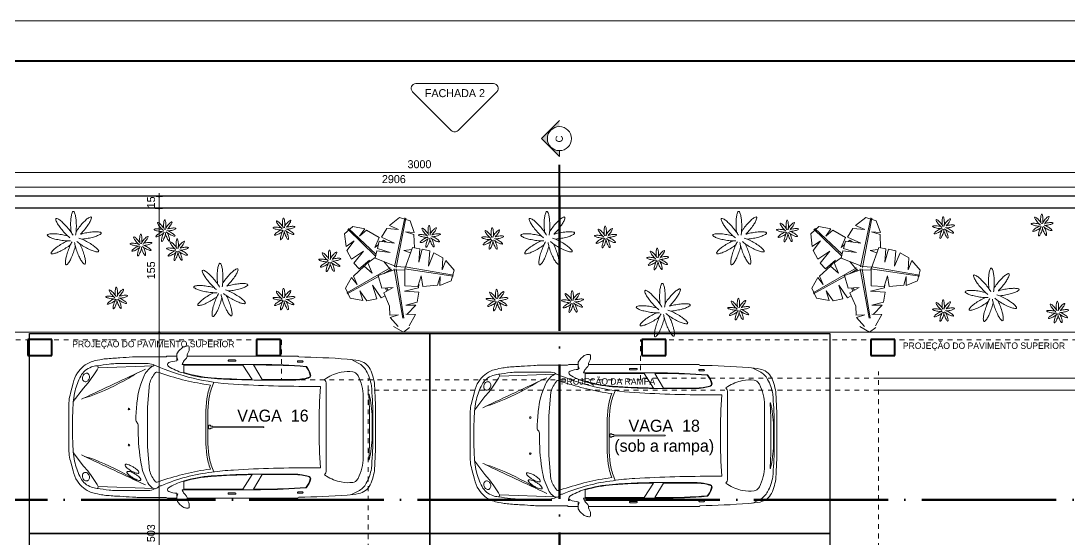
# Model space of a CAD drawing. Header units: millimetres. Extents: x 13204 to 24802, y 21209 to 40694.
# Drawn here: x 14949 to 16259, y 33780 to 34428 of the extents above; entities that cross this region are included whole.
import ezdxf

# ---------------------------------------------------------------- set-up
doc = ezdxf.new("R2010")
doc.units = ezdxf.units.MM
for name, pattern in [('ACAD_ISO04W100', [30, 24, -3, 0, -3]), ('ACAD_ISO12W100', [21, 12, -3, 0, -3, 0, -3]), ('CACHE', [0.24, 0.12, -0.12])]:
    doc.linetypes.add(name, pattern=pattern)
for name, color, linetype, lineweight in [('COTAS', 30, 'Continuous', 5), ('Esquadrias', 2, 'Continuous', 20), ('Linha Corte', 7, 'Continuous', 70), ('PAREDE', 1, 'Continuous', 40), ('Paredes', 1, 'Continuous', 40), ('PISO', 5, 'Continuous', 5), ('PROJEÇÃO', 190, 'CACHE', 0), ('TEXTO', 4, 'Continuous', 5), ('Vegetação', 3, 'Continuous', 5), ('Veiculos e pessoas', 245, 'Continuous', 0)]:
    doc.layers.add(name, color=color, linetype=linetype, lineweight=lineweight)
for name, color, linetype in [('EIXO', 1, 'Continuous'), ('HACHURAS', 8, 'Continuous'), ('PISOPEITORIL', 7, 'Continuous')]:
    doc.layers.add(name, color=color, linetype=linetype)
doc.styles.add('LANA', font='stylu.ttf')
doc.dimstyles.new('COTA 50', dxfattribs={"dimscale": 0, "dimtxt": 10, "dimasz": 0.5, "dimexe": 1.25, "dimexo": 5, "dimgap": 5, "dimtad": 1, "dimdec": 0, "dimtxsty": 'LANA', "dimblk": 'cota', "dimcen": 2.5, "dimse2": 1, "dimclrd": 256, "dimclre": 256, "dimclrt": 256, "dimaunit": 1, "dimadec": 0, "dimazin": 0, "dimtfac": 1, "dimtdec": 0, "dimtmove": 0, "dimatfit": 3, "dimldrblk": 'DOTSMALL', "dimfxl": 5, "dimfxlon": 1, "dimtzin": 9, "dimlwd": -1, "dimlwe": -1, "dimarcsym": 0})

# ---------------------------------------------------------------- blocks, each defined once
blk = doc.blocks.new('P20X30V')
at = {"layer": 'Paredes'}
for p, q in [((0.1, 0.15), (-0.1, 0.15)), ((-0.1, 0.15), (-0.1, -0.15)), ((0.1, -0.15), (0.1, 0.15)), ((-0.1, -0.15), (0.1, -0.15)), ((0.035, -0.15), (0.035, -0.15))]:
    blk.add_line(p, q, dxfattribs=at)
blk = doc.blocks.new('Peugeot 206_t')
at = {"layer": 'Veiculos e pessoas', "color": 8}
for points in [[(3835, 1015), (3835, 783, -0.068966), (3813, 592), (3781, 468, -0.08249), (3726, 338, -0.160706), (3553, 198, -0.016622), (3477, 178), (3445, 173, -0.03121), (3372, 161, -0.00992), (3194, 149, 0.004598), (3039, 139, -0.014104), (2957, 135), (2619, 135, -0.206434), (2599, 126), (2484, 126), (2484, 113, -0.153309), (2476, 86, -0.079107), (2408, 16, -0.110295), (2385, 6, -0.092051), (2341, 0, -0.257639), (2329, 10), (2329, 44, -0.107753), (2333, 66), (2351, 100, 0.083497), (2355, 126), (973, 126, 0.359533), (961, 137, -0.014638), (356, 165, -0.0246), (211, 183, -0.243001), (68, 292, -0.08579), (12, 494, -0.009439), (0, 845), (0, 1015), (0, 1184, -0.009439), (12, 1535, -0.08579), (68, 1737, -0.243001), (211, 1846, -0.0246), (356, 1864, -0.014638), (961, 1892, 0.359533), (973, 1903), (2355, 1903, 0.083497), (2351, 1929), (2333, 1963, -0.107753), (2329, 1985), (2329, 2019, -0.257639), (2341, 2029, -0.092051), (2385, 2023, -0.110295), (2408, 2014, -0.079107), (2476, 1943, -0.153309), (2484, 1916), (2484, 1903), (2599, 1903, -0.206434), (2619, 1894), (2957, 1894, -0.014104), (3039, 1891, 0.004598), (3194, 1880, -0.00992), (3372, 1868, -0.03121), (3445, 1856), (3477, 1851, -0.016622), (3553, 1831, -0.160706), (3726, 1691, -0.08249), (3781, 1562), (3813, 1437, -0.068966), (3835, 1247)], [(915, 1842, 1), (915, 1825), (967, 1825, 1.000593), (967, 1842)], [(1833, 1854), (1754, 1854, 1), (1754, 1837), (1833, 1837, 1.000593)], [(2484, 1903, -0.138412), (2470, 1850, 0.138412)], [(156, 1015), (156, 632, 0.058222), (172, 501, 0.061807), (219, 373, 0.120658), (252, 336, 0.121137), (285, 323, 0.081799), (429, 328, 0.093676), (615, 403), (638, 418, -0.181036), (617, 475), (617, 1015), (617, 1554, -0.181036), (638, 1611), (615, 1626, 0.093676), (429, 1701, 0.081799), (285, 1706, 0.121137), (252, 1693, 0.120658), (219, 1656, 0.061807), (172, 1529, 0.058222), (156, 1397)], [(873, 1769, 0.19445), (868, 1766, 0.136059), (817, 1660, 0.272019), (823, 1644, 0.10304), (842, 1634, 0.03003), (920, 1616, 0.038968), (1024, 1608), (1417, 1608), (1527, 1791), (1437, 1791, 0.020123)], [(1544, 1609, 0.015707), (2053, 1631, 0.053543), (2395, 1695), (2395, 1790), (1660, 1790)], [(3588, 1678, 0.105488), (3578, 1661, 0.087567), (3575, 1642, 0.078075), (3579, 1621, 0.078075), (3590, 1601, 0.087567), (3604, 1588, 0.105488), (3622, 1582, 0.122953), (3638, 1583, 0.122953), (3652, 1592, 0.105488), (3661, 1609, 0.087567), (3664, 1628, 0.078075), (3660, 1649, 0.078075), (3649, 1669, 0.087567), (3635, 1682, 0.105488), (3617, 1688, 0.122953), (3601, 1687, 0.122953)], [(76, 1172, -0.018475), (86, 1422, 0.927741), (80, 1423, 0.048784), (43, 1137), (43, 1015), (43, 892, 0.048784), (80, 606, 0.927741), (86, 607, -0.018475), (76, 857), (76, 1015)], [(2036, 1022, -0.043449), (2038, 1024, -0.070964), (2046, 1027, -0.057264), (2055, 1028), (2060, 1028, -0.044747), (2062, 1031, -0.106488), (2068, 1037, -0.130346), (2074, 1038, -0.130346), (2080, 1037, -0.106488), (2085, 1031, -0.084162), (2089, 1024, -0.073162), (2090, 1015, -0.073162), (2089, 1006, -0.084162), (2085, 999, -0.106488), (2080, 994, -0.130346), (2074, 993, -0.130346), (2068, 994, -0.106488), (2062, 999, -0.025536), (2061, 1001), (2055, 1001, -0.057264), (2046, 1002, -0.070964), (2038, 1005, -0.043449), (2036, 1007), (1396, 1010), (1396, 1019)], [(3122, 550, 0.079428), (3095, 546, 0.038638), (3066, 536, 0.02827), (3030, 516, 0.02827), (2996, 493, 0.038638), (2973, 473, 0.079428), (2958, 450, 0.251677), (2958, 441, 0.251677), (2966, 436, 0.079428), (2993, 440, 0.038638), (3022, 450, 0.02827), (3058, 469, 0.02827), (3092, 493, 0.038638), (3115, 513, 0.079428), (3130, 536, 0.251677), (3130, 545, 0.251677)], [(1437, 238, -0.020123), (873, 260, -0.19445), (868, 263, -0.136059), (817, 369, -0.272019), (823, 385, -0.10304), (842, 395, -0.03003), (920, 413, -0.038968), (1024, 421), (1417, 421), (1527, 238)], [(1544, 420, -0.015707), (2053, 398, -0.053543), (2395, 335), (2395, 240), (1660, 240)], [(3034, 381, 0.02827), (3068, 404, 0.038638), (3091, 425, 0.079428), (3107, 447, 0.251677), (3106, 457, 0.251677), (3098, 461, 0.079428), (3071, 458, 0.038638), (3042, 448, 0.02827), (3006, 428, 0.02827), (2972, 405, 0.038638), (2949, 385, 0.079428), (2934, 362, 0.251677), (2934, 353, 0.251677), (2942, 348, 0.079428), (2969, 351, 0.038638), (2998, 362, 0.02827)], [(3617, 341, 0.105488), (3635, 347, 0.087567), (3649, 360, 0.078075), (3660, 380, 0.078075), (3664, 401, 0.087567), (3661, 420, 0.105488), (3652, 437, 0.122953), (3638, 446, 0.122953), (3622, 447, 0.105488), (3604, 441, 0.087567), (3590, 428, 0.078075), (3579, 408, 0.078075), (3575, 387, 0.087567), (3578, 368, 0.105488), (3588, 351, 0.122953), (3601, 342, 0.122953)], [(967, 187, 1.000593), (967, 204), (915, 204, 1), (915, 187)], [(1833, 175, 1.000593), (1833, 192), (1754, 192, 1), (1754, 175)]]:
    blk.add_lwpolyline(points, format="xyb", close=True, dxfattribs=at)
for points in [[(35, 1183, -0.025669), (53, 1531, -0.089805), (117, 1717, -0.171161), (217, 1814), (301, 1859)], [(2355, 1903), (2356, 1896, 0.134154), (2363, 1877), (2384, 1855, -0.053047), (2391, 1846, -0.069977), (2417, 1797), (1437, 1797, 0.020123), (872, 1774, 0.19445), (864, 1770, 0.136059), (811, 1661, 0.272019), (819, 1640, 0.10304), (841, 1628, 0.03003), (919, 1611, 0.038971), (1024, 1602), (1440, 1602, 0.018912), (2053, 1625, 0.054776), (2405, 1691, 0.064287), (2588, 1774, 0.609791), (2585, 1820, 0.090545), (2484, 1842), (2482, 1880)], [(2761, 241, 0.11719), (2843, 221), (3249, 221, -0.001256), (3330, 226, -0.007749), (3480, 248, 0.039671), (3551, 263, 0.181632), (3685, 378, 0.066062), (3756, 562, 0.037571), (3775, 676, 0.021986), (3787, 936), (3787, 1015), (3787, 1093, 0.021986), (3775, 1353, 0.037571), (3756, 1467, 0.066062), (3685, 1651, 0.181632), (3551, 1766, 0.039671), (3480, 1781, -0.007749), (3330, 1803, -0.001256), (3249, 1808), (2843, 1808, 0.11719), (2761, 1788), (2783, 1777, -0.156271), (2887, 1666, -0.087452), (2982, 1319, -0.012514), (2997, 1106, -0.192447), (2991, 1087, 0.085905), (2967, 1046), (2967, 976, -0.044197), (2929, 551, -0.084683), (2844, 316, -0.113887), (2790, 256, -0.186538), (2744, 245, -0.21478), (2722, 259, 0.251145), (2678, 282, 0.073358), (2046, 450, 0.023957), (1777, 478, 0.014698), (771, 506), (689, 506, 0.018043), (707, 1007), (707, 1015), (707, 1022, 0.018043), (689, 1523), (771, 1523, 0.014698), (1777, 1551, 0.09029), (2761, 1788)], [(2064, 490, 0.057587), (2108, 662), (2122, 805), (2122, 1015), (2122, 1224), (2108, 1367, 0.057587), (2064, 1539), (2110, 1546, 0.044637), (2706, 1695), (2729, 1703, -0.299124), (2750, 1697, -0.117914), (2824, 1558), (2850, 1263), (2850, 1015), (2850, 766), (2824, 471, -0.117914), (2750, 332, -0.299124), (2729, 326), (2706, 334, 0.044637), (2110, 483), (2064, 490)], [(3676, 1362), (3659, 1370, 0.002273), (2876, 1737)], [(3466, 1756, 0.045576), (3597, 1563), (3648, 1501), (3777, 1334)], [(2022, 1575), (2040, 1531, -0.055312), (2083, 1364), (2096, 1223), (2096, 1015), (2096, 806), (2083, 665, -0.055312), (2040, 498), (2022, 454)], [(2987, 1685, 0.005072), (3084, 1628, 0.045863), (3576, 1398), (3636, 1381)], [(35, 846, 0.025669), (53, 498, 0.089805), (117, 312, 0.171161), (217, 215), (301, 170)], [(2876, 292, 0.002273), (3659, 659), (3676, 667)], [(3777, 695), (3648, 528), (3597, 466, 0.045576), (3466, 273)], [(3636, 648), (3576, 631, 0.045863), (3084, 401, 0.005072), (2987, 344)], [(2355, 126), (2356, 133, -0.134154), (2363, 152), (2384, 174, 0.053047), (2391, 183, 0.069977), (2417, 232), (1437, 232, -0.020123), (872, 255, -0.19445), (864, 259, -0.136059), (811, 368, -0.272019), (819, 390, -0.10304), (841, 401, -0.03003), (919, 418, -0.038971), (1024, 427), (1440, 427, -0.018912), (2053, 404, -0.054776), (2405, 338, -0.064287), (2588, 255, -0.609791), (2585, 209, -0.090545), (2484, 187), (2482, 149)], [(2484, 126, 0.138412), (2470, 179)]]:
    blk.add_lwpolyline(points, format="xyb", dxfattribs=at)
for points in [[(2772, 1782), (3466, 1756), (3470, 1783)], [(35, 1184), (35, 1107), (35, 1015), (35, 845)], [(2772, 247), (3466, 273), (3470, 246)]]:
    blk.add_lwpolyline(points, dxfattribs=at)
for centre in [(3082, 1240), (3082, 789)]:
    blk.add_circle(centre, 10.3, dxfattribs=at)
blk = doc.blocks.new('A$C7C415E97')
at = {"layer": 'Vegetação'}
for p, q in [((-58.6, 54.4), (-68.8, 45.3)), ((-43.5, 51.2), (-58.6, 54.4)), ((0, 65.5), (-12.7, 55.4)), ((-12.7, 55.4), (-1.3, 50.5)), ((-6.5, 3.8), (6.5, 65.3)), ((-4.2, 2.9), (7.7, 64.9)), ((13.1, 61.5), (0, 65.5)), ((18.2, 47), (13.1, 61.5)), ((-68.8, 45.3), (-66.9, 29.3)), ((-30, 17.2), (-64.7, 50.9)), ((-29.5, 19.6), (-63.8, 51.7)), ((-49.9, 42.3), (-43.5, 51.2)), ((-41.2, 49.6), (-49.9, 42.3)), ((-25.3, 40.4), (-41.2, 49.6)), ((-30.8, 28.2), (-25.3, 40.4)), ((-16.1, 51.9), (-22.7, 41.1)), ((-22.7, 41.1), (-6.2, 33.6)), ((-1.3, 50.5), (-16.1, 51.9)), ((18, 44.1), (7.3, 47.7)), ((7.3, 47.7), (18.2, 47)), ((18.5, 27.7), (18, 44.1)), ((-66.9, 29.3), (-56.7, 36.5)), ((-56.7, 36.5), (-65.8, 24.5)), ((-26.5, 31.8), (-30.8, 28.2)), ((-25.4, 36.1), (-27.7, 26.7)), ((-27.7, 26.7), (-11.8, 21.7)), ((-6.2, 33.6), (-25.4, 36.1)), ((-20, 37.2), (-21.9, 35.7)), ((-17.1, 35), (-20, 37.2)), ((16.2, 28.2), (6.6, 1.4)), ((25.2, 26.4), (16.2, 28.2)), ((23.9, 9.6), (25.2, 26.4)), ((-65.8, 24.5), (-60, 13.3)), ((-60, 13.3), (-45, 23.4)), ((-45, 23.4), (-57.1, 8.3)), ((-30.4, 15.6), (-39.6, 9)), ((-28.5, 23.7), (-30.6, 14.8)), ((-30.6, 14.8), (-4.2, 4.1)), ((-11.8, 21.7), (-28.5, 23.7)), ((5.3, 24.1), (15.2, 25.4)), ((13.7, 21.2), (5.3, 24.1)), ((28.2, 25.8), (23.9, 9.6)), ((37.7, 23.9), (28.2, 25.8)), ((36, 4.6), (37.7, 23.9)), ((42.9, 21.3), (36, 4.6)), ((53.9, 15.2), (42.9, 21.3)), ((53.1, 0.3), (53.9, 15.2)), ((-11.8, 2.8), (-65.8, -28.8)), ((-44.2, 4.9), (-57.7, -7.6)), ((-57.1, 8.3), (-50.3, 1.4)), ((-50.3, 1.4), (-37.7, 12.4)), ((-34.2, -4), (-44.2, 4.9)), ((-37.7, 12.4), (-43.9, 4.6)), ((-39.6, 9), (-34.2, -4)), ((-6.6, 0.1), (-26.6, -6.9)), ((-10.3, 0.9), (-20.2, -4.7)), ((-10.2, -1.2), (-19.8, 10.7)), ((-6.9, 1.3), (4.1, -60.4)), ((6.6, -0.1), (-6.6, 0.1)), ((-4.4, 1.3), (5.3, -60.3)), ((-4.2, 4.1), (7.4, 3.6)), ((6.1, 1.4), (67, -7.9)), ((6.6, 1.4), (6.6, -19.9)), ((7, 3.7), (67.3, -6.7)), ((57.6, 11.9), (53.1, 0.3)), ((68.1, -0.3), (57.6, 11.9)), ((-59.9, -9.4), (-67.4, -22.8)), ((-26.3, -8), (-65.3, -29.9)), ((-53.2, -18.1), (-59.9, -9.4)), ((-57.7, -7.6), (-53.2, -18.1)), ((-35.6, -2.8), (-34.9, -2.3)), ((-26.6, -6.9), (-22.1, -22.7)), ((23, -20.8), (27, -7.3)), ((27, -7.3), (29.2, -20.5)), ((47.5, -19.2), (50.6, -8.4)), ((50.6, -8.4), (50.4, -19.3)), ((64.6, -13.6), (68.1, -0.3)), ((-67.4, -22.8), (-61.7, -35.3)), ((-33.7, -18.9), (-22.9, -35)), ((-28.5, -36.2), (-33.7, -18.9)), ((-22.1, -22.7), (-8.1, -22.1)), ((-8.1, -22.1), (-19.8, -28.5)), ((-16.1, -26.4), (-17.8, -22.5)), ((-16.2, -22.5), (-14.1, -25.4)), ((6.1, -26.7), (23.5, -22.3)), ((6.6, -19.9), (23, -20.8)), ((23.5, -22.3), (23.9, -17.8)), ((29.2, -20.5), (47.5, -19.2)), ((50.4, -19.3), (64.6, -13.6)), ((-61.7, -35.3), (-45.8, -38.2)), ((-45.8, -38.2), (-49.7, -26.3)), ((-49.7, -26.3), (-40.9, -38.5)), ((-40.9, -38.5), (-28.5, -36.2)), ((-22.9, -35), (-18.1, -32.5)), ((-19.8, -28.5), (-12.6, -45.4)), ((24.2, -27.7), (6.1, -26.7)), ((22.1, -40.1), (24.2, -27.7)), ((-12.6, -45.4), (-12, -56.6)), ((7.7, -44.2), (22.1, -40.1)), ((7.7, -44.2), (20.5, -44.2)), ((20.5, -44.2), (9.1, -55.7)), ((-12.6, -56.6), (-1.3, -56)), ((-1.3, -56), (-11.8, -59.3)), ((-11.8, -59.3), (-1.6, -70.9)), ((20.1, -55.9), (7.7, -55.5)), ((12, -69.9), (20.1, -55.9)), ((4.8, -78), (-7.6, -70.9)), ((12.5, -72.1), (4.8, -78))]:
    blk.add_line(p, q, dxfattribs=at)
blk = doc.blocks.new('A$C7D1F7012')
at = {"layer": 'Vegetação'}
for points in [[(-2.14, 10.48, 0.021138), (-4.72, 13.37, 0.029323), (-6.78, 15.26, 0.064329), (-8.96, 16.61, 0.285399), (-9.58, 16.53, 0.285399), (-9.78, 15.94, 0.064329), (-8.89, 13.54, 0.029323), (-7.44, 11.14, 0.021138), (-5.11, 8.04, 0.021138), (-2.53, 5.15, 0.003227), (-2.32, 4.93, 0.021991)], [(4.26, 10.94, 0.021138), (4.15, 14.82, 0.029323), (3.78, 17.59, 0.064329), (2.98, 20.02, 0.285399), (2.46, 20.36, 0.285399), (1.92, 20.04, 0.064329), (1.06, 17.62, 0.029323), (0.63, 14.86, 0.021138), (0.42, 10.99, 0.021138), (0.54, 7.12, 0.029323), (0.9, 4.34, 0.021991)], [(9.47, 7.19, 0.021138), (11.87, 10.23, 0.029323), (13.38, 12.59, 0.064329), (14.33, 14.97, 0.285399), (14.14, 15.56, 0.285399), (13.52, 15.66, 0.064329), (11.32, 14.36, 0.029323), (9.21, 12.52, 0.021138), (6.56, 9.69, 0.021138), (4.16, 6.65, 0.029323), (2.66, 4.29, 0.021991)], [(0.56, 6.81, 0.007127), (0.19, 7.37, 0.021138), (-2.14, 10.48, 0.021138)], [(3.98, 6.4, 0.007127), (4.05, 7.07, 0.021138), (4.26, 10.94, 0.021138)], [(4.72, 2.52, 0.029323), (6.82, 4.36, 0.021138), (9.47, 7.19, 0.021138)], [(-6.75, 6, 0.021138), (-10.58, 6.56, 0.029323), (-13.38, 6.68, 0.064329), (-15.91, 6.31, 0.285399), (-16.33, 5.85, 0.285399), (-16.11, 5.27, 0.064329), (-13.88, 4.01, 0.029323), (-11.24, 3.1, 0.021138), (-7.46, 2.22, 0.021138), (-3.62, 1.66, 0.003227), (-3.32, 1.64, 0.021991)], [(-7.4, -0.39, 0.021138), (-10.69, -2.43, 0.029323), (-12.91, -4.13, 0.064329), (-14.62, -6.04, 0.285399), (-14.65, -6.66, 0.285399), (-14.1, -6.96, 0.064329), (-11.58, -6.5, 0.029323), (-8.97, -5.5, 0.021138), (-5.52, -3.74, 0.021138), (-2.22, -1.7, 0.029323), (0, 0, 0.021991)], [(-1.33, 2.37, 0.029323), (-3.94, 1.36, 0.021138), (-7.4, -0.39, 0.021138)], [(-2.32, 4.93, 0.007127), (-2.97, 5.12, 0.021138), (-6.75, 6, 0.021138)], [(4.4, 0.44, 0.029323), (7.2, 0.49, 0.021138), (11.05, 0.96, 0.021138)], [(11.05, 0.96, 0.021138), (14.84, 1.75, 0.029323), (17.51, 2.59, 0.064329), (19.77, 3.8, 0.285399), (20, 4.38, 0.285399), (19.6, 4.84, 0.064329), (17.07, 5.27, 0.029323), (14.27, 5.22, 0.021138), (10.43, 4.75, 0.021138), (6.63, 3.96, 0.003227), (6.33, 3.89, 0.039494)], [(8.25, -4.82, 0.021138), (11.67, -6.66, 0.029323), (14.25, -7.73, 0.064329), (16.76, -8.25, 0.285399), (17.31, -7.96, 0.285399), (17.3, -7.34, 0.064329), (15.64, -5.39, 0.029323), (13.46, -3.64, 0.021138), (10.21, -1.52, 0.021138), (6.8, 0.32, 0.003227), (6.52, 0.45, 0.039494)], [(-3.79, -5.7, 0.021138), (-5, -9.39, 0.029323), (-5.61, -12.12, 0.064329), (-5.69, -14.68, 0.285399), (-5.31, -15.17, 0.285399), (-4.7, -15.05, 0.064329), (-3.07, -13.08, 0.029323), (-1.71, -10.63, 0.021138), (-0.19, -7.06, 0.021138), (1.02, -3.38, 0.029323), (1.63, -0.65, 0.021991)], [(-1.96, -1.53, 0.007127), (-2.27, -2.14, 0.021138), (-3.79, -5.7, 0.021138)], [(1.1, -3.08, 0.007127), (1.27, -3.74, 0.021138), (2.39, -7.45, 0.021138)], [(2.39, -7.45, 0.021138), (3.83, -11.06, 0.029323), (5.12, -13.54, 0.064329), (6.7, -15.55, 0.285399), (7.31, -15.68, 0.285399), (7.7, -15.2, 0.064329), (7.68, -12.64, 0.029323), (7.15, -9.89, 0.021138), (6.02, -6.18, 0.021138), (4.58, -2.58, 0.029323), (3.29, -0.1, 0.021991)], [(4.46, -2.3, 0.007127), (5, -2.7, 0.021138), (8.25, -4.82, 0.021138)]]:
    blk.add_lwpolyline(points, format="xyb", dxfattribs=at)
blk = doc.blocks.new('cota')
at = {"layer": 'COTAS'}
blk.add_hatch(color=256, dxfattribs=at).paths.add_polyline_path([(-1.6, 0, 1), (1.6, 0, 1)])
for points in [[(-1.6, 0), (-8, 0)], [(0, 1.6), (0, 8)], [(8, 0), (1.6, 0)], [(0, -8), (0, -1.6)]]:
    blk.add_lwpolyline(points, dxfattribs=at)
blk.add_circle((0, 0), 1.6, dxfattribs=at)
blk = doc.blocks.new('*D372')
at = {"layer": 'COTAS', "transparency": 16777216}
for p, q in [((15122.3, 33536.4), (15122.3, 34037.9)), ((15127.3, 33535.9), (15121, 33535.9))]:
    blk.add_line(p, q, dxfattribs=at)
at = {"layer": 'Defpoints', "color": 0, "transparency": 16777216}
for p in [(15122.3, 34038.4), (15122.3, 34038.4), (15162.4, 33535.9)]:
    blk.add_point(p, dxfattribs=at)
at = {"layer": 'COTAS', "transparency": 16777216, "xscale": 0.5, "yscale": 0.5, "zscale": 0.5}
for p, rotation in [((15122.3, 34038.4), 90), ((15122.3, 33535.9), 270)]:
    blk.add_blockref('cota', p, dxfattribs=dict(at, rotation=rotation))
at = {"layer": 'COTAS', "transparency": 16777216, "insert": (15112, 33787.2), "char_height": 10, "attachment_point": 5, "rotation": 90, "style": 'LANA'}
blk.add_mtext('503', dxfattribs=at)
blk = doc.blocks.new('_DotSmall')
at = {"layer": 'PAREDE', "color": 0, "const_width": 0.5}
blk.add_lwpolyline([(-0.0625, 0, 1), (0.0625, 0, 1)], format="xyb", close=True, dxfattribs=at)
blk = doc.blocks.new('*D373')
at = {"layer": 'COTAS', "transparency": 16777216}
for p, q in [((15122.3, 34038.9), (15122.3, 34192.9)), ((15117.3, 34038.4), (15123.5, 34038.4))]:
    blk.add_line(p, q, dxfattribs=at)
at = {"layer": 'Defpoints', "color": 0, "transparency": 16777216}
for p in [(14960.3, 34193.4), (15122.3, 34193.4), (14960.3, 34038.4)]:
    blk.add_point(p, dxfattribs=at)
at = {"layer": 'COTAS', "transparency": 16777216, "xscale": 0.5, "yscale": 0.5, "zscale": 0.5}
for p, rotation in [((15122.3, 34193.4), 90), ((15122.3, 34038.4), 270)]:
    blk.add_blockref('cota', p, dxfattribs=dict(at, rotation=rotation))
at = {"layer": 'COTAS', "transparency": 16777216, "insert": (15112, 34115.9), "char_height": 10, "attachment_point": 5, "rotation": 90, "style": 'LANA'}
blk.add_mtext('155', dxfattribs=at)
blk = doc.blocks.new('*D374')
at = {"layer": 'COTAS', "transparency": 16777216}
for p, q in [((15122.3, 34193.9), (15122.3, 34207.9)), ((15117.3, 34193.4), (15123.5, 34193.4))]:
    blk.add_line(p, q, dxfattribs=at)
at = {"layer": 'Defpoints', "color": 0, "transparency": 16777216}
for p in [(15122.3, 34208.4), (15122.3, 34208.4), (14960.3, 34193.4)]:
    blk.add_point(p, dxfattribs=at)
at = {"layer": 'COTAS', "transparency": 16777216, "xscale": 0.5, "yscale": 0.5, "zscale": 0.5}
for p, rotation in [((15122.3, 34208.4), 90), ((15122.3, 34193.4), 270)]:
    blk.add_blockref('cota', p, dxfattribs=dict(at, rotation=rotation))
at = {"layer": 'COTAS', "transparency": 16777216, "insert": (15112, 34200.9), "char_height": 10, "attachment_point": 5, "rotation": 90, "style": 'LANA'}
blk.add_mtext('15', dxfattribs=at)
blk = doc.blocks.new('*D398')
at = {"layer": 'COTAS', "transparency": 16777216}
for p, q in [((13962.4, 34214.7), (13962.4, 34220.9)), ((13962.9, 34219.7), (16867.9, 34219.7))]:
    blk.add_line(p, q, dxfattribs=at)
at = {"layer": 'Defpoints', "color": 0, "transparency": 16777216}
for p in [(16868.4, 34219.7), (13962.4, 34193.4), (16868.4, 34193.4)]:
    blk.add_point(p, dxfattribs=at)
at = {"layer": 'COTAS', "transparency": 16777216, "xscale": 0.5, "yscale": 0.5, "zscale": 0.5, "rotation": 180}
blk.add_blockref('cota', (13962.4, 34219.7), dxfattribs=at)
at = {"layer": 'COTAS', "transparency": 16777216, "xscale": 0.5, "yscale": 0.5, "zscale": 0.5}
blk.add_blockref('cota', (16868.4, 34219.7), dxfattribs=at)
at = {"layer": 'COTAS', "transparency": 16777216, "insert": (15415.4, 34229.9), "char_height": 10, "attachment_point": 5, "style": 'LANA'}
blk.add_mtext('2906', dxfattribs=at)
blk = doc.blocks.new('*D401')
at = {"layer": 'COTAS', "transparency": 16777216}
for p, q in [((13947.4, 34233.3), (13947.4, 34239.5)), ((13947.9, 34238.3), (16946.9, 34238.3))]:
    blk.add_line(p, q, dxfattribs=at)
at = {"layer": 'Defpoints', "color": 0, "transparency": 16777216}
for p in [(16947.4, 34238.3), (13947.4, 34208.4), (16947.4, 34208.4)]:
    blk.add_point(p, dxfattribs=at)
at = {"layer": 'COTAS', "transparency": 16777216, "xscale": 0.5, "yscale": 0.5, "zscale": 0.5, "rotation": 180}
blk.add_blockref('cota', (13947.4, 34238.3), dxfattribs=at)
at = {"layer": 'COTAS', "transparency": 16777216, "xscale": 0.5, "yscale": 0.5, "zscale": 0.5}
blk.add_blockref('cota', (16947.4, 34238.3), dxfattribs=at)
at = {"layer": 'COTAS', "transparency": 16777216, "insert": (15447.4, 34248.5), "char_height": 10, "attachment_point": 5, "style": 'LANA'}
blk.add_mtext('3000', dxfattribs=at)

msp = doc.modelspace()

# ---------------------------------------------------------------- hatches: boundary and pattern name
at = {"layer": 'TEXTO'}
msp.add_hatch(color=256, dxfattribs=at).paths.add_polyline_path([(15622.23, 34295.57), (15622.23, 34303.07), (15599.73, 34280.57), (15622.23, 34258.07), (15622.23, 34265.57, -1)])

# ---------------------------------------------------------------- linework, layer by layer
at = {"layer": 'EIXO', "color": 1}
for points in [[(16947.4, 34193.44), (16947.4, 34208.44), (13947.4, 34208.44), (13947.4, 32208.44), (16947.4, 32208.44), (16947.4, 32223.44)], [(16868.4, 34193.44), (13962.4, 34193.44), (13962.4, 33978.94), (14022.4, 33978.94)]]:
    msp.add_lwpolyline(points, dxfattribs=at)
at = {"layer": 'Esquadrias'}
msp.add_line((16020.95, 33980.94), (16858.4, 33980.94), dxfattribs=at)
msp.add_lwpolyline([(16842.35, 33965.94), (16842.35, 33965.94), (16842.35, 33965.94), (16020.95, 33965.94)], dxfattribs=at)
at = {"layer": 'HACHURAS'}
for points in [[(14960.27, 34036.81), (15460.27, 34036.81), (15460.27, 33786.81), (14960.27, 33786.81)], [(15460.27, 34036.81), (15960.27, 34036.81), (15960.27, 33786.81), (15460.27, 33786.81)], [(15460.27, 33786.81), (15960.27, 33786.81), (15960.27, 33536.81), (15460.27, 33536.81)]]:
    msp.add_lwpolyline(points, close=True, dxfattribs=at)
msp.add_lwpolyline([(15164.35, 33536.81), (14960.27, 33536.81), (14960.27, 33786.81), (15460.27, 33786.81), (15460.27, 33536.81), (15194.35, 33536.81)], dxfattribs=at)
at = {"layer": 'Linha Corte', "linetype": 'ACAD_ISO04W100', "ltscale": 7}
for p, q in [((15622.23, 34208.44), (15622.23, 32208.44)), ((16873.4, 33828.79), (13947.4, 33828.79))]:
    msp.add_line(p, q, dxfattribs=at)
at = {"layer": 'Paredes'}
msp.add_line((21256.85, 34377.59), (13751.76, 34377.59), dxfattribs=at)
at = {"layer": 'PISO'}
msp.add_line((13962.4, 34038.44), (16868.4, 34038.44), dxfattribs=at)
at = {"layer": 'PROJEÇÃO', "ltscale": 50}
for p, q in [((16020.95, 33768.75), (16020.95, 33989.5)), ((15383.4, 33965.94), (15383.4, 33980.94)), ((16020.95, 33980.94), (15723.4, 33980.94))]:
    msp.add_line(p, q, dxfattribs=at)
for points in [[(14022.4, 33978.94), (14299.95, 33978.94), (14299.95, 34028.94), (14564.95, 34028.94), (14564.95, 34053.94), (14714.95, 34053.94), (14714.95, 34028.94), (15274.95, 34028.94), (15274.95, 33978.94), (15723.4, 33978.94), (15723.4, 34028.94), (16283.4, 34028.94), (16283.4, 34053.94), (16433.4, 34053.94), (16433.4, 34028.94), (16698.4, 34028.94), (16698.4, 33978.94), (16858.4, 33978.94)], [(16020.95, 33965.94), (15383.4, 33965.94), (15383.4, 33535.94)]]:
    msp.add_lwpolyline(points, dxfattribs=at)
at = {"layer": 'TEXTO'}
for p, q in [((21305.52, 34427.7), (13703.08, 34427.7)), ((15622.23, 34303.07), (15599.73, 34280.57)), ((15622.23, 34258.07), (15599.73, 34280.57)), ((15622.23, 34265.57), (15622.23, 34258.07))]:
    msp.add_line(p, q, dxfattribs=at)
msp.add_lwpolyline([(15442.93, 34349.36, 0.6681786), (15438.71, 34339.18), (15487.17, 34290.72, 0.4142136), (15495.6, 34290.72), (15544.06, 34339.18, 0.6681786), (15539.84, 34349.36)], format="xyb", close=True, dxfattribs=at)
at = {"layer": 'TEXTO', "linetype": 'ACAD_ISO12W100', "ltscale": 0.15, "const_width": 2.5}
msp.add_lwpolyline([(15622.23, 34248.05), (15622.23, 34208.44)], dxfattribs=at)
at = {"layer": 'TEXTO'}
msp.add_circle((15622.23, 34280.57), 15, dxfattribs=at)
msp.add_solid([(15622.23, 34258.07), (15622.23, 34258.07), (15622.23, 34258.07), (15599.73, 34280.57)], dxfattribs=at)

# ---------------------------------------------------------------- block references
at = {"layer": 'PAREDE'}
for p in [(15422.54, 34116.4), (16005.09, 34116.4)]:
    msp.add_blockref('A$C7C415E97', p, dxfattribs=at)
at = {"layer": 'PISOPEITORIL', "xscale": 100, "yscale": 100, "zscale": 100, "rotation": 90}
for p in [(14972.9, 34019.44), (15258.9, 34019.44), (15740.35, 34019.44), (16026.35, 34019.44)]:
    msp.add_blockref('P20X30V', p, dxfattribs=at)
at = {"layer": 'Vegetação'}
for p, xscale, yscale, zscale in [((15019.4, 34151.84), -1.85095456615663, 1.85095456615663, 1.85095456615663), ((15611.09, 34151.84), -1.85095456615663, 1.85095456615663, 1.85095456615663), ((15850.85, 34151.84), -1.85095456615663, 1.85095456615663, 1.85095456615663), ((16103.6, 34167.68), -0.75, 0.75, 0.75), ((16226.8, 34170.76), -0.75, 0.75, 0.75), ((15130.89, 34163.9), -0.75, 0.75, 0.75), ((15279.38, 34165.98), -0.75, 0.75, 0.75), ((15461.3, 34156.69), -0.75, 0.75, 0.75), ((15540.13, 34153.94), -0.75, 0.75, 0.75), ((15681.29, 34155.77), -0.75, 0.75, 0.75), ((15908.71, 34163.25), -0.75, 0.75, 0.75), ((15100.91, 34145.88), -0.75, 0.75, 0.75), ((15146.45, 34139.88), -0.75, 0.75, 0.75), ((15746.37, 34128.26), -0.75, 0.75, 0.75), ((15336.72, 34126.04), -0.75, 0.75, 0.75), ((15202.55, 34087.09), -1.85095456615663, 1.85095456615663, 1.85095456615663), ((16166.35, 34081.06), -1.85095456615663, 1.85095456615663, 1.85095456615663), ((15070.38, 34079.73), -0.75, 0.75, 0.75), ((15279.38, 34078.11), -0.75, 0.75, 0.75), ((15545.63, 34076.91), -0.75, 0.75, 0.75), ((15640.04, 34075.07), -0.75, 0.75, 0.75), ((15755.37, 34061.86), -1.85095456615663, 1.85095456615663, 1.85095456615663), ((15847.73, 34065.63), -0.75, 0.75, 0.75), ((16103.6, 34063.93), -0.75, 0.75, 0.75), ((16246.31, 34061.88), -0.75, 0.75, 0.75)]:
    msp.add_blockref('A$C7D1F7012', p, dxfattribs=dict(at, xscale=xscale, yscale=yscale, zscale=zscale))
at = {"layer": 'Veiculos e pessoas', "color": 8, "xscale": -0.09999999999854481, "yscale": 0.09999999999854481, "zscale": 0.1}
for p in [(15392.57, 33818.47), (15894.07, 33807.89)]:
    msp.add_blockref('Peugeot 206_t', p, dxfattribs=at)

# ---------------------------------------------------------------- texts
at = {"layer": 'TEXTO', "style": 'LANA'}
msp.add_text('C', height=9, rotation=90, dxfattribs=at).set_placement((15626.51, 34275.81))
for s, insert, char_height, width, attachment_point in [('FACHADA 2', (15491.68, 34332.28), 10, 119.395, 8), ('PROJEÇÃO DO PAVIMENTO SUPERIOR', (15114.88, 34022.57), 8, 216.4587, 5), ('PROJEÇÃO DO PAVIMENTO SUPERIOR', (16152.83, 34020.48), 8, 216.4587, 5), ('PROJEÇÃO DA RAMPA', (15682.99, 33975.77), 8, 216.4587, 5), ('\\pi-30,l45,t45;VAGA  16', (15256.78, 33934.14), 15, 825.1274, 5), ('\\pi-30,l45,t45;VAGA  18\\P(sob a rampa)', (15745.73, 33906.82), 15, 825.1274, 5)]:
    msp.add_mtext(s, dxfattribs=dict(at, insert=insert, char_height=char_height, width=width, attachment_point=attachment_point))

# ---------------------------------------------------------------- dimensions: what is measured, and where the dimension line sits
at = {"layer": 'COTAS'}
for base, p1, p2, override, picture, middle in [((16947.4, 34238.28), (13947.4, 34208.44), (16947.4, 34208.44), {"dimscale": 1}, '*D401', (15447.4, 34248.49)), ((16868.4, 34219.7), (13962.4, 34193.44), (16868.4, 34193.44), {"dimscale": 1, "dimtmove": 1}, '*D398', (15415.4, 34229.92))]:
    dim = msp.add_linear_dim(base=base, p1=p1, p2=p2, dimstyle='COTA 50', override=override, dxfattribs=at)
    dim.commit()
    dim.dimension.update_dxf_attribs({"geometry": picture, "text_midpoint": middle})
dim = msp.add_linear_dim(base=(15122.26, 34208.44), p1=(14960.27, 34193.44), p2=(15122.26, 34208.44), angle=90, dimstyle='COTA 50', override={"dimscale": 1, "dimtmove": 1}, dxfattribs=at)
dim.commit()
dim.dimension.update_dxf_attribs({"geometry": '*D374', "text_midpoint": (15122.26, 34200.94), "dimtype": 160})
for base, p1, p2, override, picture, middle in [((15122.26, 34193.44), (14960.27, 34038.44), (14960.27, 34193.44), {"dimscale": 1}, '*D373', (15112.05, 34115.94)), ((15122.26123641, 34038.44060682), (15162.39646711, 33535.94060682), (15122.26123641, 34038.44060682), {"dimscale": 1, "dimtmove": 1}, '*D372', (15112.00867418, 33787.19060682))]:
    dim = msp.add_linear_dim(base=base, p1=p1, p2=p2, angle=90, dimstyle='COTA 50', override=override, dxfattribs=at)
    dim.commit()
    dim.dimension.update_dxf_attribs({"geometry": picture, "text_midpoint": middle})

doc.saveas('drawing.dxf')
